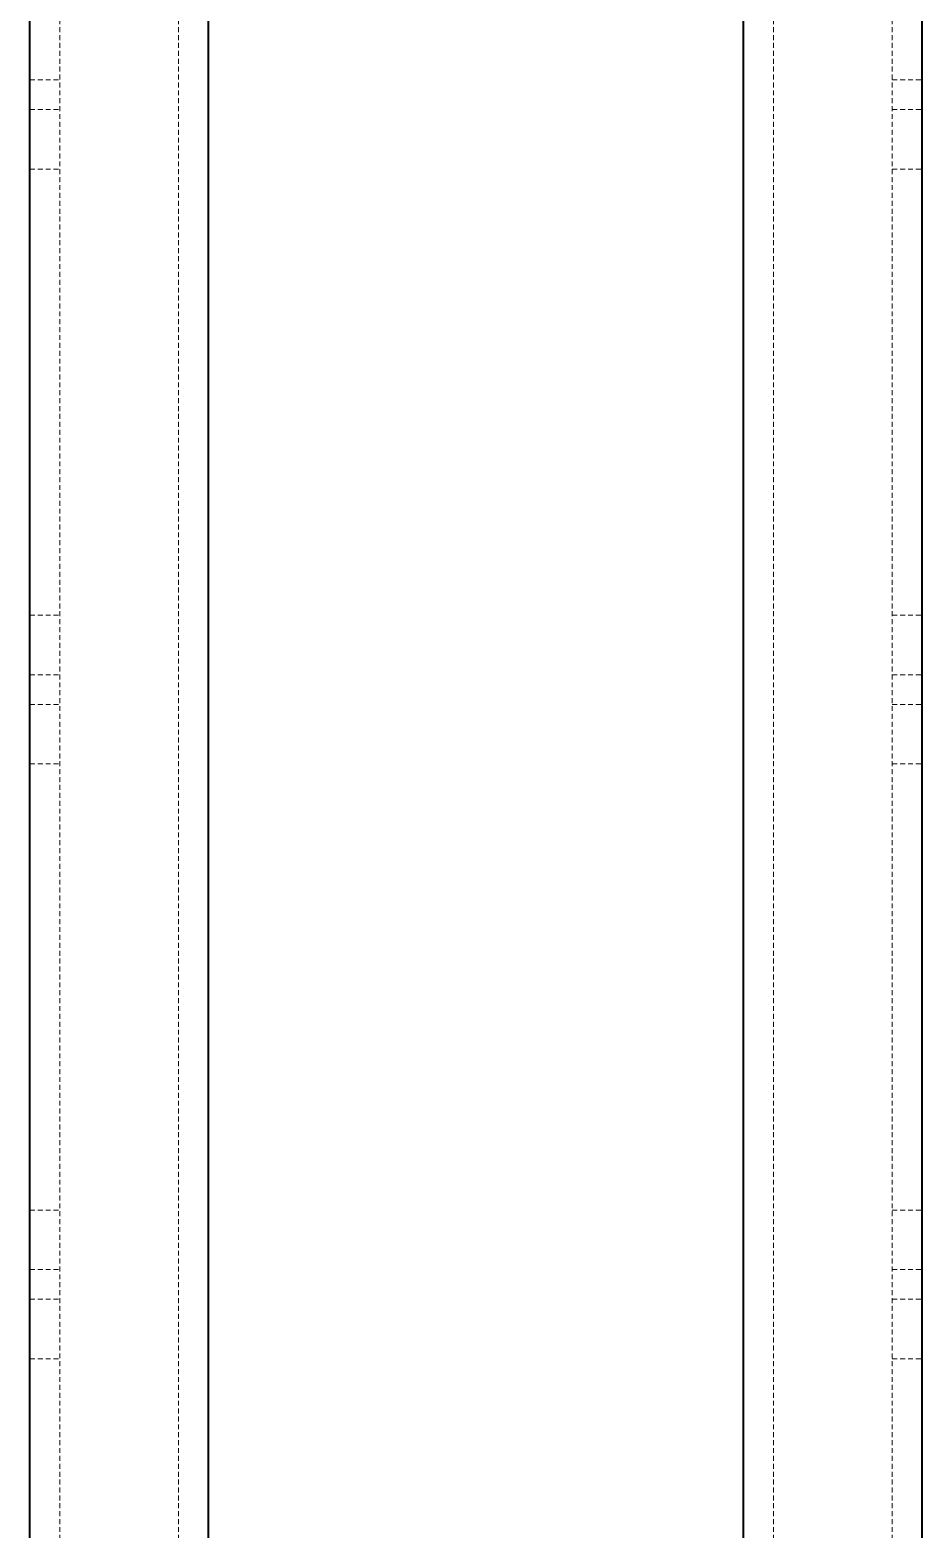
# Model space of a CAD drawing. Header units: inches. Extents: x 6934 to 18973, y 4254 to 7629.
# Drawn here: x 16819.3 to 16849.3, y 4902.7 to 4953.1 of the extents above; entities that cross this region are included whole.
import ezdxf

# ---------------------------------------------------------------- set-up
doc = ezdxf.new("R2010")
doc.units = ezdxf.units.IN
doc.header["$MEASUREMENT"] = 0
doc.linetypes.add('입력 정류부 ASSY$0$DASHED', pattern=[0.2067, 0.1654, -0.0413])
for name, color, linetype, lineweight, true_color in [('입력 정류부 ASSY$0$가려진 것(ISO)', 2, '입력 정류부 ASSY$0$DASHED', 18, 0xffff00), ('입력 정류부 ASSY$0$가려진 좁은 것(ISO)', 2, '입력 정류부 ASSY$0$DASHED', 18, 0xffff00), ('입력 정류부 ASSY$0$가시적인 것(ISO)', 3, 'Continuous', 40, 0x00ff00)]:
    doc.layers.add(name, color=color, linetype=linetype, lineweight=lineweight, true_color=true_color)

# ---------------------------------------------------------------- blocks, each defined once
blk = doc.blocks.new('입력 정류부 ASSY')
at = {"layer": '입력 정류부 ASSY$0$가려진 것(ISO)'}
for p, q in [((166.204, 428.44), (166.204, 773.44)), ((170.204, 428.44), (170.204, 773.44)), ((190.204, 428.44), (190.204, 773.44)), ((194.204, 428.44), (194.204, 773.44)), ((165.204, 688.44), (166.204, 688.44)), ((194.204, 688.44), (195.204, 688.44)), ((165.204, 673.44), (166.204, 673.44)), ((194.204, 673.44), (195.204, 673.44)), ((165.204, 668.44), (166.204, 668.44)), ((194.204, 668.44), (195.204, 668.44)), ((165.204, 653.44), (166.204, 653.44)), ((194.204, 653.44), (195.204, 653.44)), ((165.204, 648.44), (166.204, 648.44)), ((194.204, 648.44), (195.204, 648.44))]:
    blk.add_line(p, q, dxfattribs=at)
at = {"layer": '입력 정류부 ASSY$0$가려진 좁은 것(ISO)'}
for p, q in [((165.204, 691.44), (166.204, 691.44)), ((194.204, 691.44), (195.204, 691.44)), ((165.204, 690.44), (166.204, 690.44)), ((194.204, 690.44), (195.204, 690.44)), ((165.204, 671.44), (166.204, 671.44)), ((194.204, 671.44), (195.204, 671.44)), ((165.204, 670.44), (166.204, 670.44)), ((194.204, 670.44), (195.204, 670.44)), ((165.204, 651.44), (166.204, 651.44)), ((194.204, 651.44), (195.204, 651.44)), ((165.204, 650.44), (166.204, 650.44)), ((194.204, 650.44), (195.204, 650.44))]:
    blk.add_line(p, q, dxfattribs=at)
at = {"layer": '입력 정류부 ASSY$0$가시적인 것(ISO)'}
for p, q in [((165.204, 428.44), (165.204, 773.44)), ((171.204, 428.44), (171.204, 773.44)), ((189.204, 428.44), (189.204, 773.44)), ((195.204, 428.44), (195.204, 773.44))]:
    blk.add_line(p, q, dxfattribs=at)

msp = doc.modelspace()

# ---------------------------------------------------------------- block references
msp.add_blockref('입력 정류부 ASSY', (16654.075, 4260.012))

doc.saveas('drawing.dxf')
